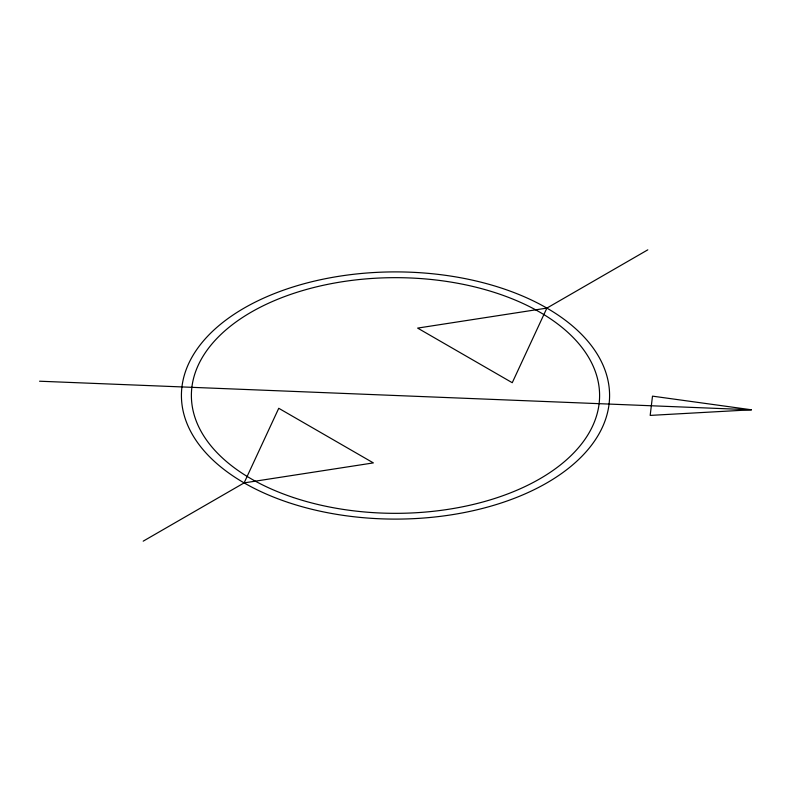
<?xml version="1.0" encoding="UTF-8"?>
<svg xmlns="http://www.w3.org/2000/svg" width="791" height="791" viewBox="0 0 791 791"><rect width="100%" height="100%" fill="white"/><g stroke="black" fill="none" stroke-linecap="round" stroke-linejoin="round"><path stroke-width="1.19" d="M244.122 482.896L278.748 408.285L373.362 462.903L244.122 482.896L143.201 541.163M546.878 308.104L512.252 382.715L417.638 328.097L546.878 308.104L647.799 249.837M751.45 409.787L650.182 415.404L652.496 396.143L751.45 409.787L39.55 381.213M288.458 502.542A214.084 123.604 0 0 0 609.584 395.5A214.084 123.604 0 0 0 288.458 288.458A214.084 123.604 0 0 0 288.458 502.542M293.451 497.549A204.098 117.829 0 0 0 599.598 395.5A204.098 117.829 0 0 0 293.451 293.451A204.098 117.829 0 0 0 293.451 497.549"/></g></svg>
